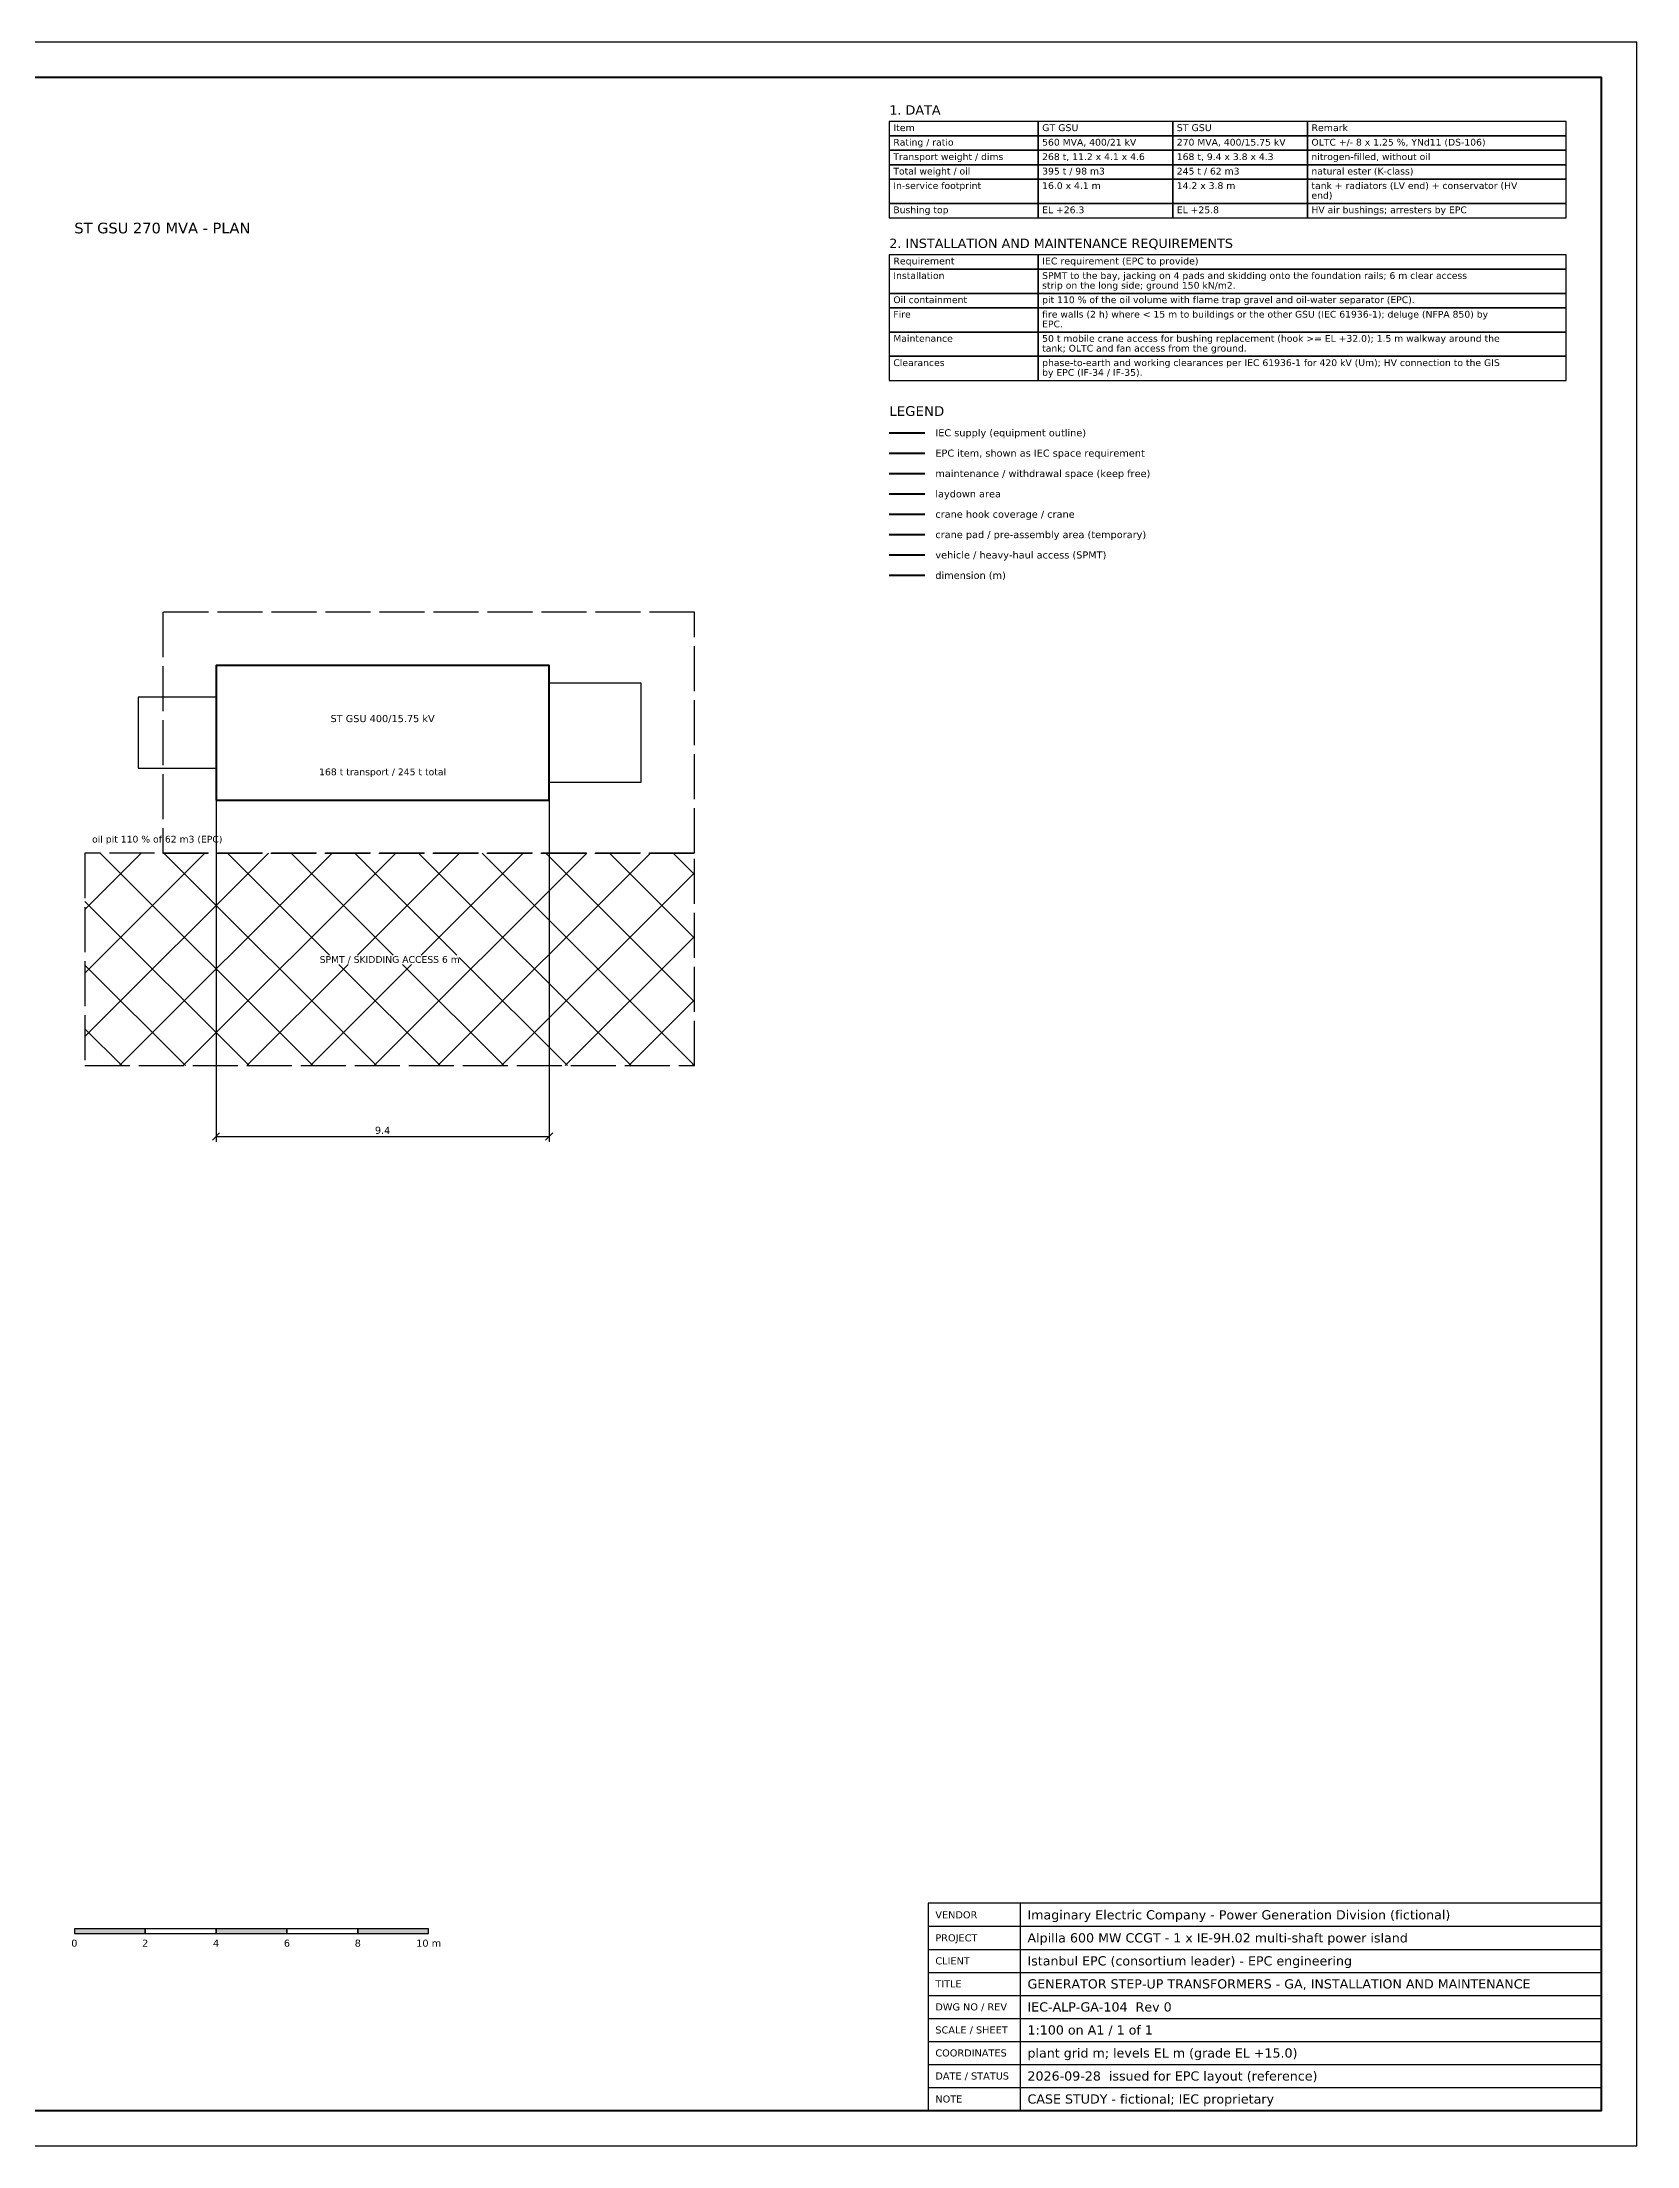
# Model space of a CAD drawing. Header units: metres. Extents: x 0 to 84.1, y 0 to 59.4.
# Drawn here: x 39.1 to 84.1, y 0 to 59.4 of the extents above; entities that cross this region are included whole.
import ezdxf
from ezdxf.enums import TextEntityAlignment as Align

# ---------------------------------------------------------------- set-up
doc = ezdxf.new("R2010")
doc.units = ezdxf.units.M
doc.linetypes.add('DASHDOT', pattern=[3.556, 2.54, -0.508, 0, -0.508])
doc.linetypes.add('DASHED', pattern=[1.524, 1.27, -0.254])
for name, color, linetype in [('ACCESS', 1, 'Continuous'), ('ANNO', 7, 'Continuous'), ('CRANE', 5, 'Continuous'), ('DIM', 1, 'Continuous'), ('EPC', 8, 'Continuous'), ('IEC', 7, 'Continuous'), ('LAYDOWN', 3, 'Continuous'), ('MAINT', 6, 'Continuous'), ('PAD', 30, 'Continuous'), ('TITLE', 7, 'Continuous')]:
    doc.layers.add(name, color=color, linetype=linetype)
doc.styles.add('ALPILLA', font='DejaVuSans.ttf')
doc.styles.add('IEC', font='DejaVuSans.ttf')

msp = doc.modelspace()

# ---------------------------------------------------------------- hatches: boundary and pattern name
at = {"layer": 'ACCESS'}
h = msp.add_hatch(dxfattribs=at)
h.set_pattern_fill('ANSI37', color=256, scale=0.4, style=0)
h.paths.add_polyline_path([(40.3, 30.5), (57.5, 30.5), (57.5, 36.5), (40.3, 36.5)])
h.paths.add_polyline_path([(46.9354, 33.3556), (50.8646, 33.3556), (50.8646, 33.6216), (46.9354, 33.6216)], flags=16)
at = {"layer": 'ANNO'}
h = msp.add_hatch(color=256, dxfattribs=at)
h.dxf.hatch_style = 1
h.paths.add_polyline_path([(40, 6), (42, 6), (42, 6.125), (40, 6.125)])
h = msp.add_hatch(color=256, dxfattribs=at)
h.dxf.hatch_style = 1
h.paths.add_polyline_path([(44, 6), (46, 6), (46, 6.125), (44, 6.125)])
h = msp.add_hatch(color=256, dxfattribs=at)
h.dxf.hatch_style = 1
h.paths.add_polyline_path([(48, 6), (50, 6), (50, 6.125), (48, 6.125)])

# ---------------------------------------------------------------- linework, layer by layer
at = {"layer": 'ACCESS', "linetype": 'CONTINUOUS', "lineweight": 60}
msp.add_line((63, 44.9195), (64, 44.9195), dxfattribs=at)
at = {"layer": 'ACCESS', "linetype": 'DASHED'}
msp.add_lwpolyline([(40.3, 30.5), (57.5, 30.5), (57.5, 36.5), (40.3, 36.5)], close=True, dxfattribs=at)
at = {"layer": 'ANNO'}
for points in [[(63, 56.7535), (67.2, 56.7535), (67.2, 57.162), (63, 57.162)], [(67.2, 56.7535), (71, 56.7535), (71, 57.162), (67.2, 57.162)], [(71, 56.7535), (74.8, 56.7535), (74.8, 57.162), (71, 57.162)], [(74.8, 56.7535), (82.1, 56.7535), (82.1, 57.162), (74.8, 57.162)], [(63, 56.345), (67.2, 56.345), (67.2, 56.7535), (63, 56.7535)], [(67.2, 56.345), (71, 56.345), (71, 56.7535), (67.2, 56.7535)], [(71, 56.345), (74.8, 56.345), (74.8, 56.7535), (71, 56.7535)], [(74.8, 56.345), (82.1, 56.345), (82.1, 56.7535), (74.8, 56.7535)], [(63, 55.9365), (67.2, 55.9365), (67.2, 56.345), (63, 56.345)], [(63, 55.528), (67.2, 55.528), (67.2, 55.9365), (63, 55.9365)], [(67.2, 55.9365), (71, 55.9365), (71, 56.345), (67.2, 56.345)], [(67.2, 55.528), (71, 55.528), (71, 55.9365), (67.2, 55.9365)], [(71, 55.9365), (74.8, 55.9365), (74.8, 56.345), (71, 56.345)], [(71, 55.528), (74.8, 55.528), (74.8, 55.9365), (71, 55.9365)], [(74.8, 55.9365), (82.1, 55.9365), (82.1, 56.345), (74.8, 56.345)], [(74.8, 55.528), (82.1, 55.528), (82.1, 55.9365), (74.8, 55.9365)], [(63, 54.844), (67.2, 54.844), (67.2, 55.528), (63, 55.528)], [(67.2, 54.844), (71, 54.844), (71, 55.528), (67.2, 55.528)], [(71, 54.844), (74.8, 54.844), (74.8, 55.528), (71, 55.528)], [(74.8, 54.844), (82.1, 54.844), (82.1, 55.528), (74.8, 55.528)], [(63, 54.4355), (67.2, 54.4355), (67.2, 54.844), (63, 54.844)], [(67.2, 54.4355), (71, 54.4355), (71, 54.844), (67.2, 54.844)], [(71, 54.4355), (74.8, 54.4355), (74.8, 54.844), (71, 54.844)], [(74.8, 54.4355), (82.1, 54.4355), (82.1, 54.844), (74.8, 54.844)], [(63, 52.989), (67.2, 52.989), (67.2, 53.3975), (63, 53.3975)], [(63, 52.305), (67.2, 52.305), (67.2, 52.989), (63, 52.989)], [(67.2, 52.989), (82.1, 52.989), (82.1, 53.3975), (67.2, 53.3975)], [(67.2, 52.305), (82.1, 52.305), (82.1, 52.989), (67.2, 52.989)], [(63, 51.8965), (67.2, 51.8965), (67.2, 52.305), (63, 52.305)], [(67.2, 51.8965), (82.1, 51.8965), (82.1, 52.305), (67.2, 52.305)], [(63, 51.2125), (67.2, 51.2125), (67.2, 51.8965), (63, 51.8965)], [(67.2, 51.2125), (82.1, 51.2125), (82.1, 51.8965), (67.2, 51.8965)], [(63, 50.5285), (67.2, 50.5285), (67.2, 51.2125), (63, 51.2125)], [(67.2, 50.5285), (82.1, 50.5285), (82.1, 51.2125), (67.2, 51.2125)], [(63, 49.8445), (67.2, 49.8445), (67.2, 50.5285), (63, 50.5285)], [(67.2, 49.8445), (82.1, 49.8445), (82.1, 50.5285), (67.2, 50.5285)], [(40, 6), (42, 6), (42, 6.125), (40, 6.125)], [(42, 6), (44, 6), (44, 6.125), (42, 6.125)], [(44, 6), (46, 6), (46, 6.125), (44, 6.125)], [(46, 6), (48, 6), (48, 6.125), (46, 6.125)], [(48, 6), (50, 6), (50, 6.125), (48, 6.125)]]:
    msp.add_lwpolyline(points, close=True, dxfattribs=at)
at = {"layer": 'CRANE', "linetype": 'DASHDOT', "lineweight": 60}
msp.add_line((63, 46.0695), (64, 46.0695), dxfattribs=at)
at = {"layer": 'DIM', "linetype": 'CONTINUOUS', "lineweight": 60}
msp.add_line((63, 44.3445), (64, 44.3445), dxfattribs=at)
at = {"layer": 'DIM'}
for p, q in [((44, 38), (44, 28.35)), ((53.4, 38), (53.4, 28.35)), ((43.9, 28.4), (44.1, 28.6)), ((53.3, 28.4), (53.5, 28.6)), ((44, 28.5), (53.4, 28.5))]:
    msp.add_line(p, q, dxfattribs=at)
at = {"layer": 'EPC', "linetype": 'DASHED', "lineweight": 60}
msp.add_line((63, 47.7945), (64, 47.7945), dxfattribs=at)
at = {"layer": 'EPC', "linetype": 'DASHED'}
msp.add_lwpolyline([(42.5, 36.5), (57.5, 36.5), (57.5, 43.3), (42.5, 43.3)], close=True, dxfattribs=at)
at = {"layer": 'IEC', "linetype": 'CONTINUOUS', "lineweight": 60}
msp.add_line((63, 48.3695), (64, 48.3695), dxfattribs=at)
at = {"layer": 'IEC', "lineweight": 50}
msp.add_lwpolyline([(44, 38), (53.4, 38), (53.4, 41.8), (44, 41.8)], close=True, dxfattribs=at)
at = {"layer": 'IEC'}
for points in [[(53.4, 38.5), (56, 38.5), (56, 41.3), (53.4, 41.3)], [(41.8, 38.9), (44, 38.9), (44, 40.9), (41.8, 40.9)]]:
    msp.add_lwpolyline(points, close=True, dxfattribs=at)
at = {"layer": 'LAYDOWN', "linetype": 'DASHED', "lineweight": 60}
msp.add_line((63, 46.6445), (64, 46.6445), dxfattribs=at)
at = {"layer": 'MAINT', "linetype": 'DASHED', "lineweight": 60}
msp.add_line((63, 47.2195), (64, 47.2195), dxfattribs=at)
at = {"layer": 'PAD', "linetype": 'DASHED', "lineweight": 60}
msp.add_line((63, 45.4945), (64, 45.4945), dxfattribs=at)
at = {"layer": 'TITLE'}
for p, q in [((66.7, 1), (66.7, 6.85)), ((64.1, 6.2), (83.1, 6.2)), ((64.1, 5.55), (83.1, 5.55)), ((64.1, 4.9), (83.1, 4.9)), ((64.1, 4.25), (83.1, 4.25)), ((64.1, 3.6), (83.1, 3.6)), ((64.1, 2.95), (83.1, 2.95)), ((64.1, 2.3), (83.1, 2.3)), ((64.1, 1.65), (83.1, 1.65))]:
    msp.add_line(p, q, dxfattribs=at)
for points in [[(0, 0), (84.1, 0), (84.1, 59.4), (0, 59.4)], [(64.1, 1), (83.1, 1), (83.1, 6.85), (64.1, 6.85)]]:
    msp.add_lwpolyline(points, close=True, dxfattribs=at)
at = {"layer": 'TITLE', "lineweight": 70}
msp.add_lwpolyline([(1, 1), (83.1, 1), (83.1, 58.4), (1, 58.4)], close=True, dxfattribs=at)

# ---------------------------------------------------------------- texts
at = {"layer": 'ACCESS', "style": 'IEC'}
msp.add_text('SPMT / SKIDDING ACCESS 6 m', height=0.19, dxfattribs=at).set_placement((48.9, 33.4031), align=Align.CENTER)
at = {"layer": 'ANNO', "style": 'IEC'}
for s, height, p in [('1. DATA', 0.2625, (63, 57.352)), ('Item', 0.1938, (63.114, 56.8865)), ('GT GSU', 0.1938, (67.314, 56.8865)), ('ST GSU', 0.1938, (71.114, 56.8865)), ('Remark', 0.1938, (74.914, 56.8865)), ('Rating / ratio', 0.19, (63.114, 56.478)), ('560 MVA, 400/21 kV', 0.19, (67.314, 56.478)), ('270 MVA, 400/15.75 kV', 0.19, (71.114, 56.478)), ('OLTC +/- 8 x 1.25 %, YNd11 (DS-106)', 0.19, (74.914, 56.478)), ('Transport weight / dims', 0.19, (63.114, 56.0695)), ('Total weight / oil', 0.19, (63.114, 55.661)), ('268 t, 11.2 x 4.1 x 4.6', 0.19, (67.314, 56.0695)), ('395 t / 98 m3', 0.19, (67.314, 55.661)), ('245 t / 62 m3', 0.19, (71.114, 55.661)), ('168 t, 9.4 x 3.8 x 4.3', 0.19, (71.114, 56.0695)), ('nitrogen-filled, without oil', 0.19, (74.914, 56.0695)), ('natural ester (K-class)', 0.19, (74.914, 55.661)), ('In-service footprint', 0.19, (63.114, 55.2525)), ('16.0 x 4.1 m', 0.19, (67.314, 55.2525)), ('14.2 x 3.8 m', 0.19, (71.114, 55.2525)), ('tank + radiators (LV end) + conservator (HV', 0.19, (74.914, 55.2525)), ('Bushing top', 0.19, (63.114, 54.5685)), ('EL +26.3', 0.19, (67.314, 54.5685)), ('EL +25.8', 0.19, (71.114, 54.5685)), ('end)', 0.19, (74.914, 54.977)), ('HV air bushings; arresters by EPC', 0.19, (74.914, 54.5685)), ('ST GSU 270 MVA - PLAN', 0.3, (40, 54)), ('2. INSTALLATION AND MAINTENANCE REQUIREMENTS', 0.2625, (63, 53.5875)), ('Installation', 0.19, (63.114, 52.7135)), ('Requirement', 0.1938, (63.114, 53.122)), ('SPMT to the bay, jacking on 4 pads and skidding onto the foundation rails; 6 m clear access', 0.19, (67.314, 52.7135)), ('IEC requirement (EPC to provide)', 0.1938, (67.314, 53.122)), ('strip on the long side; ground 150 kN/m2.', 0.19, (67.314, 52.438)), ('Oil containment', 0.19, (63.114, 52.0295)), ('Fire', 0.19, (63.114, 51.621)), ('fire walls (2 h) where < 15 m to buildings or the other GSU (IEC 61936-1); deluge (NFPA 850) by', 0.19, (67.314, 51.621)), ('pit 110 % of the oil volume with flame trap gravel and oil-water separator (EPC).', 0.19, (67.314, 52.0295)), ('Maintenance', 0.19, (63.114, 50.937)), ('50 t mobile crane access for bushing replacement (hook >= EL +32.0); 1.5 m walkway around the', 0.19, (67.314, 50.937)), ('EPC.', 0.19, (67.314, 51.3455)), ('tank; OLTC and fan access from the ground.', 0.19, (67.314, 50.6615)), ('Clearances', 0.19, (63.114, 50.253)), ('phase-to-earth and working clearances per IEC 61936-1 for 420 kV (Um); HV connection to the GIS', 0.19, (67.314, 50.253)), ('by EPC (IF-34 / IF-35).', 0.19, (67.314, 49.9775)), ('LEGEND', 0.275, (63, 48.8445)), ('IEC supply (equipment outline)', 0.2, (64.3, 48.2695)), ('EPC item, shown as IEC space requirement', 0.2, (64.3, 47.6945)), ('maintenance / withdrawal space (keep free)', 0.2, (64.3, 47.1195)), ('laydown area', 0.2, (64.3, 46.5445)), ('crane hook coverage / crane', 0.2, (64.3, 45.9695)), ('crane pad / pre-assembly area (temporary)', 0.2, (64.3, 45.3945)), ('vehicle / heavy-haul access (SPMT)', 0.2, (64.3, 44.8195)), ('dimension (m)', 0.2, (64.3, 44.2445))]:
    msp.add_text(s, height=height, dxfattribs=at).set_placement(p)
for s, p in [('0', (40, 5.625)), ('2', (42, 5.625)), ('4', (44, 5.625)), ('6', (46, 5.625)), ('8', (48, 5.625)), ('10 m', (50, 5.625))]:
    msp.add_text(s, height=0.2, dxfattribs=at).set_placement(p, align=Align.CENTER)
at = {"layer": 'DIM', "style": 'IEC'}
msp.add_text('9.4', height=0.2, dxfattribs=at).set_placement((48.7, 28.575), align=Align.CENTER)
at = {"layer": 'EPC', "style": 'IEC'}
msp.add_text('oil pit 110 % of 62 m3 (EPC)', height=0.19, dxfattribs=at).set_placement((40.5, 36.8))
at = {"layer": 'IEC', "style": 'IEC'}
for s, height, p in [('ST GSU 400/15.75 kV', 0.2, (48.7, 40.2)), ('168 t transport / 245 t total', 0.19, (48.7, 38.7))]:
    msp.add_text(s, height=height, dxfattribs=at).set_placement(p, align=Align.CENTER)
at = {"layer": 'TITLE', "style": 'ALPILLA'}
for s, height, p in [('VENDOR', 0.2, (64.3, 6.525)), ('Imaginary Electric Company - Power Generation Division (fictional)', 0.26, (66.9, 6.525)), ('PROJECT', 0.2, (64.3, 5.875)), ('Alpilla 600 MW CCGT - 1 x IE-9H.02 multi-shaft power island', 0.26, (66.9, 5.875)), ('Istanbul EPC (consortium leader) - EPC engineering', 0.26, (66.9, 5.225)), ('CLIENT', 0.2, (64.3, 5.225)), ('TITLE', 0.2, (64.3, 4.575)), ('GENERATOR STEP-UP TRANSFORMERS - GA, INSTALLATION AND MAINTENANCE', 0.26, (66.9, 4.575)), ('DWG NO / REV', 0.2, (64.3, 3.925)), ('IEC-ALP-GA-104  Rev 0', 0.26, (66.9, 3.925)), ('SCALE / SHEET', 0.2, (64.3, 3.275)), ('1:100 on A1 / 1 of 1', 0.26, (66.9, 3.275)), ('COORDINATES', 0.2, (64.3, 2.625)), ('plant grid m; levels EL m (grade EL +15.0)', 0.26, (66.9, 2.625)), ('DATE / STATUS', 0.2, (64.3, 1.975)), ('2026-09-28  issued for EPC layout (reference)', 0.26, (66.9, 1.975)), ('NOTE', 0.2, (64.3, 1.325)), ('CASE STUDY - fictional; IEC proprietary', 0.26, (66.9, 1.325))]:
    msp.add_text(s, height=height, dxfattribs=at).set_placement(p, align=Align.MIDDLE_LEFT)

doc.saveas('drawing.dxf')
